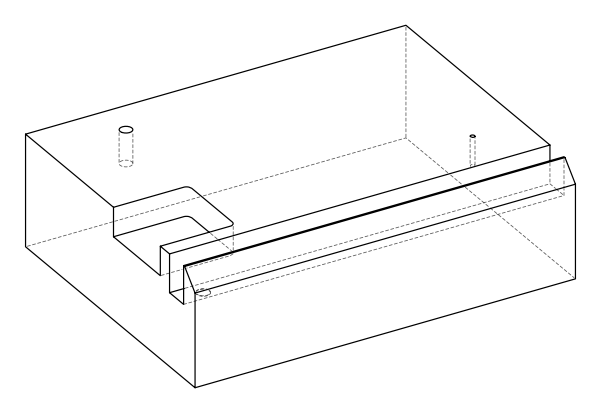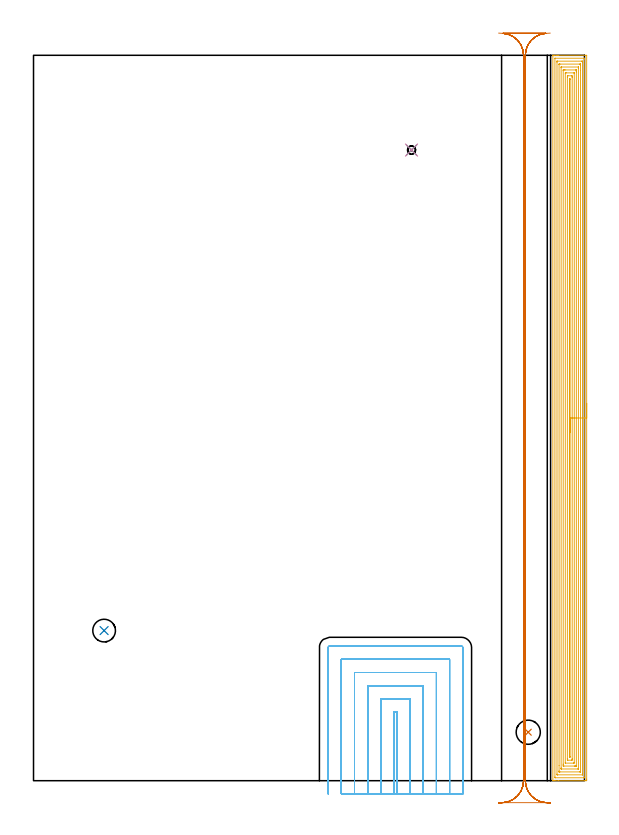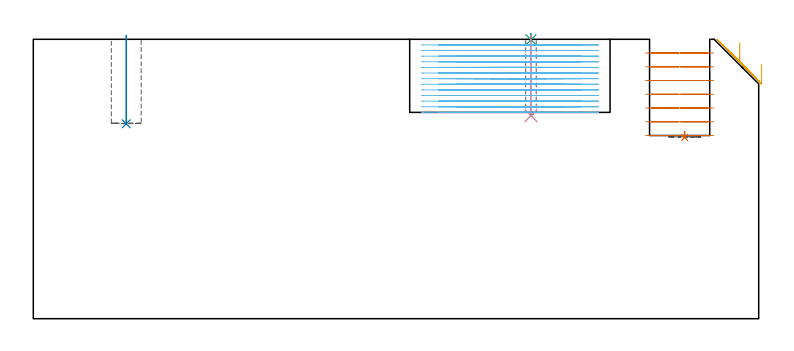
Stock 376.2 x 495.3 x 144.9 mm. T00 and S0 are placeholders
(PLAN: 7 operations, 6 tool changes, 97 min)
(1 INDEXABLE_INSERT_DRILL_BLIND_HOLE_FROM_SOLID | STEP1POCKET | NXT0302_004 | 0.02 min | 10809 mm3)
(2 INDEXABLE_INSERT_DRILL_BLIND_HOLE_FROM_SOLID_1 | STEP1POCKET_1 | NXT0302_002 | 0.18 min | 8205 mm3)
(3 SPOT_DRILL | STEP1POCKET_2 | NXT0321_9005460120000 | 0.03 min | 13 mm3)
(4 DRILL_BLIND_HOLE_INTO_CENTER | STEP1POCKET_2 | UGT0301_450 | 0.17 min | 891 mm3)
(5 AREA_MILL | FG_CHAMFER_SURFACE | UGT0205_001 | 35.9 min | 132148 mm3)
(6 MILL_SLOT | SLOT_PARTIAL_RECTANGULAR | NXT0201_011 | Follow Part, ap 3, ae 75% | 44.95 min | 384810 mm3)
(7 MILL_RECTANGULAR_SLOT | SLOT_RECTANGULAR | UGT0201_018 | Follow Part, ap 7.5, ae 75% | 15.8 min | 760464 mm3)
(TOOL NXT0302_004 | Index. Insert Drill 16.5mm [880-D1650L20-05] | D16.5 PA176 FL83 Z2)
(TOOL NXT0302_002 | Index. Insert Drill 15.5mm [880-D1550L20-05] | D15.5 PA176 FL78 Z2)
(TOOL NXT0321_9005460120000 | NC Spot Drill, 142deg, 12mm, Carbide, Uncoated | D12 PA142 FL30 Z2)
(TOOL UGT0301_450 | Carbide Drill 5.5 mm | D5.5 PA118 FL57 Z2)
(TOOL UGT0205_001 | Chamfer Mill 20 x 3 x 45 deg. | D20 FL50 Z2)
(TOOL NXT0201_011 | ENDMILL 12mm [2P460-1200-NA 1630] | D12 FL38 Z6)
(TOOL UGT0201_018 | End mill 30 mm | D30 FL50 Z4)
(OP 1 INDEXABLE_INSERT_DRILL_BLIND_HOLE_FROM_SOLID)
G17 G21 G94 G90
T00 M6
G54
G17 G0 G90 X337.8 Y33.1 S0 M3
G43 Z154.9 H1
G94 G81 G98 Z94. F250. R97.
G80
M5
M2
(OP 2 INDEXABLE_INSERT_DRILL_BLIND_HOLE_FROM_SOLID_1)
G17 G21 G94 G90
T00 M6
G54
G17 G0 G90 X48.2 Y102.5 S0 M3
G43 Z154.9 H1
G94 G81 G98 Z101.1 F250. R146.9
G80
M5
M2
(OP 3 SPOT_DRILL)
G17 G21 G94 G90
T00 M6
G54
G17 G0 G90 X258.1 Y430.6 S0 M3
G43 Z154.9 H0
G94 G81 G98 Z144.663 F250. R147.9
G80
M5
M2
(OP 4 DRILL_BLIND_HOLE_INTO_CENTER)
G17 G21 G94 G90
T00 M6
G54
G17 G0 G90 X258.1 Y430.6 S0 M3
G43 Z154.9 H0
G94 G81 G98 Z105.3 F250. R146.9
G80
M5
M2
(OP 5 AREA_MILL)
G17 G21 G94 G90
T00 M6
G54
G17 G0 G90 X377.7 Y257.65 S1061 M3
G43 Z154.9 H0
Z131.8
G94 G1 Y257.612 Z130.928 F250.
Y257.498 Z130.064
Y257.309 Z129.212
Y257.047 Z128.38
Y256.713 Z127.574
Y256.31 Z126.8
Y255.841 Z126.064
Y255.31 Z125.372
Y254.721 Z124.729
Y254.078 Z124.14
Y253.386 Z123.609
Y252.65 Z123.14
Y251.876 Z122.737
Y251.07 Z122.403
Y250.238 Z122.141
Y249.386 Z121.952
Y248.521 Z121.838
Y247.65 Z121.8
Y1.013
X377.699 Y0.619 Z121.801
X377.695 Y0.125 Z121.803
X377.692 Y0.009 Z121.806
X377.206 Y0.004 Z122.291
X376.593 Y0. Z122.904
X358.36 Z141.135
X355.978 Z143.517
X355.296 Z144.203
X354.981 Z144.519
X354.62 Z144.871
X354.602 Y0.008 Z144.888
X354.6 Y0.172 Z144.9
Y495.128
X354.602 Y495.292 Z144.888
X354.62 Y495.3 Z144.871
X354.981 Z144.518
X355.296 Z144.204
X355.978 Z143.517
X357.204 Z142.293
X357.747 Z141.747
X358.36 Z141.135
X377.206 Z122.291
X377.48 Y495.297 Z122.017
X377.692 Y495.29 Z121.806
X377.699 Y495.076 Z121.799
X377.7 Y247.65 Z121.8
X376.286 Z123.214
Y2.192
X376.285 Y2.084 Z123.215
X376.282 Y2.032 Z123.218
X376.28 Y2.013 Z123.22
X376.24 Y2.01 Z123.26
X375.838 Y2.001 Z123.662
X356.379 Z143.121
X356.137 Y2.005 Z143.363
X356.025 Y2.01 Z143.475
X356.015 Y2.369 Z143.485
X356.014 Y2.406 Z143.486
Y493.108
X356.015 Y493.216 Z143.485
X356.018 Y493.268 Z143.482
X356.02 Y493.286 Z143.48
X356.06 Y493.29 Z143.44
X356.462 Y493.299 Z143.038
X375.92 Z123.58
X376.163 Y493.295 Z123.337
X376.275 Y493.29 Z123.225
X376.285 Y492.931 Z123.215
Y492.894
X376.286 Y247.65 Z123.214
X374.871 Z124.629
Y4.764
X374.869 Y4.193 Z124.631
X374.867 Y4.033 Z124.633
X374.865 Y4.018 Z124.635
X374.856 Y4.01 Z124.644
X374.807 Y4.005 Z124.693
X374.742 Y4.001 Z124.758
X357.938 Y4. Z141.562
X357.747 Y4.002 Z141.753
X357.557 Y4.006 Z141.943
X357.436 Y4.01 Z142.064
X357.433 Y4.086 Z142.067
X357.431 Y4.193 Z142.069
X357.429 Y4.514 Z142.071
Y490.536
X357.431 Y491.107 Z142.069
X357.433 Y491.267 Z142.067
X357.435 Y491.282 Z142.065
X357.444 Y491.29 Z142.056
X357.493 Y491.295 Z142.007
X357.558 Y491.299 Z141.942
X374.362 Y491.3 Z125.138
X374.553 Y491.298 Z124.947
X374.743 Y491.294 Z124.757
X374.864 Y491.29 Z124.636
X374.867 Y491.214 Z124.633
X374.869 Y491.107 Z124.631
X374.871 Y490.786 Z124.629
Y247.65
X373.457 Z126.043
Y6.193
X373.455 Y6.095 Z126.045
X373.453 Y6.036 Z126.047
X373.451 Y6.011 Z126.049
X373.431 Y6.01 Z126.069
X373.216 Y6.005 Z126.284
X372.784 Y6. Z126.716
X359.496 Z140.004
X359.08 Y6.004 Z140.42
X358.872 Y6.008 Z140.628
X358.851 Y6.01 Z140.649
X358.848 Y6.024 Z140.652
X358.845 Y6.062 Z140.655
X358.844 Y6.117 Z140.656
X358.843 Y6.66 Z140.657
Y10.424
Y489.107
X358.845 Y489.205 Z140.655
X358.847 Y489.264 Z140.653
X358.849 Y489.289 Z140.651
X358.869 Y489.29 Z140.631
X359.084 Y489.295 Z140.416
X359.516 Y489.3 Z139.984
X372.804 Z126.696
X373.22 Y489.296 Z126.28
X373.428 Y489.292 Z126.072
X373.449 Y489.29 Z126.051
X373.451 Y489.276 Z126.049
X373.455 Y489.238 Z126.045
X373.456 Y489.183 Z126.044
X373.457 Y488.64 Z126.043
Y484.874
Y247.65
X372.043 Z127.457
X372.042 Y8.369 Z127.458
X372.038 Y8.078 Z127.462
X372.035 Y8.009 Z127.465
X372.021 Y8.005 Z127.479
X371.981 Y8.001 Z127.519
X371.899 Y8. Z127.601
X371.668 Z127.832
X360.308 Y8.001 Z139.192
X360.28 Y8.004 Z139.22
X360.27 Y8.009 Z139.23
X360.264 Y8.032 Z139.236
X360.26 Y8.224 Z139.24
X360.257 Y8.514 Z139.243
Y8.66
X360.258 Y486.931 Z139.242
X360.262 Y487.222 Z139.238
X360.265 Y487.291 Z139.235
X360.279 Y487.295 Z139.221
X360.319 Y487.298 Z139.181
X360.401 Y487.3 Z139.099
X360.632 Z138.868
X371.992 Y487.299 Z127.508
X372.019 Y487.296 Z127.481
X372.03 Y487.291 Z127.47
X372.036 Y487.268 Z127.464
X372.04 Y487.076 Z127.46
X372.043 Y486.786 Z127.457
Y486.64
Y247.65
X370.629 Z128.871
X370.628 Y10.447 Z128.872
X370.627 Y10.195 Z128.873
X370.624 Y10.069 Z128.876
X370.622 Y10.015 Z128.878
X370.565 Y10.008 Z128.935
X370.13 Y10.003 Z129.37
X369.688 Y10. Z129.812
X369.246 Z130.254
X362.17 Y10.001 Z137.33
X361.723 Y10.004 Z137.777
X361.681 Y10.01 Z137.819
X361.678 Y10.05 Z137.822
X361.674 Y10.447 Z137.826
X361.671 Y10.95 Z137.829
Y11.34
X361.672 Y484.853 Z137.828
X361.673 Y485.105 Z137.827
X361.676 Y485.231 Z137.824
X361.678 Y485.285 Z137.822
X361.735 Y485.292 Z137.765
X362.17 Y485.297 Z137.33
X362.612 Y485.3 Z136.888
X363.054 Z136.446
X370.13 Y485.299 Z129.37
X370.577 Y485.296 Z128.923
X370.619 Y485.29 Z128.881
X370.622 Y485.25 Z128.878
X370.626 Y484.853 Z128.874
X370.628 Y484.35 Z128.872
X370.629 Y483.96 Z128.871
Y247.65
X369.215 Z130.285
X369.214 Y12.233 Z130.286
X369.208 Y12.028 Z130.292
X368.823 Y12.009 Z130.677
X368.591 Y12.001 Z130.909
X363.143 Z136.357
X363.12 Y12.004 Z136.38
X363.1 Y12.009 Z136.4
X363.092 Y12.034 Z136.408
X363.086 Y12.202 Z136.414
X363.085 Y12.233 Z136.415
X363.086 Y483.066 Z136.414
X363.092 Y483.272 Z136.408
X363.477 Y483.291 Z136.023
X363.709 Y483.299 Z135.791
X369.157 Z130.343
X369.18 Y483.296 Z130.32
X369.2 Y483.291 Z130.3
X369.208 Y483.266 Z130.292
X369.214 Y483.098 Z130.286
Y483.066
X369.215 Y247.65 Z130.285
X367.8 Z131.7
Y14.914
X367.799 Y14.588 Z131.701
X367.793 Y14.02 Z131.707
X367.496 Y14.001 Z132.004
X367.477 Y14. Z132.023
X364.823 Y14.001 Z134.677
X364.507 Y14.02 Z134.993
X364.502 Y14.345 Z134.998
X364.5 Y14.914 Z135.
X364.499 Y15.241 Z135.001
X364.5 Y480.386 Z135.
X364.501 Y480.712 Z134.999
X364.507 Y481.28 Z134.993
X364.804 Y481.299 Z134.696
X364.823 Y481.3 Z134.677
X367.477 Y481.299 Z132.023
X367.793 Y481.28 Z131.707
X367.798 Y480.955 Z131.702
X367.8 Y480.386 Z131.7
Y480.059
Y247.65
X366.386 Z133.114
X366.385 Y16.493 Z133.115
X366.379 Y16.022 Z133.121
X366.15 Y16.01 Z133.35
X365.921 Y16.025 Z133.579
X365.914 Y16.492 Z133.586
X365.915 Y478.807 Z133.585
X365.921 Y479.278 Z133.579
X366.15 Y479.29 Z133.35
X366.379 Y479.275 Z133.121
X366.386 Y478.808 Z133.114
Y247.65
Y246.778 Z133.152
Y245.913 Z133.266
Y245.062 Z133.454
Y244.23 Z133.717
Y243.424 Z134.051
Y242.65 Z134.454
Y241.914 Z134.922
Y241.222 Z135.453
Y240.579 Z136.043
Y239.989 Z136.686
Y239.458 Z137.378
Y238.99 Z138.114
Y238.587 Z138.888
Y238.253 Z139.694
Y237.991 Z140.526
Y237.802 Z141.377
Y237.688 Z142.242
Y237.65 Z143.114
G0 Z154.9
M5
M2
(OP 6 MILL_SLOT)
G17 G21 G94 G90
T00 M6
G54
G17 G0 G90 X248.1 Y-9. S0 M3
G43 Z154.9 H1
Z141.985
G94 G1 Y-6. F250.
Y46.9 F500.
X246.2
Y-6.
Y-9. F250.
X257.1
Y-6.
Y55.9 F500.
X237.2
Y-6.
Y-9. F250.
X266.1
Y-6.
Y64.9 F500.
X228.2
Y-6.
Y-9. F250.
X275.1
Y-6.
Y73.9 F500.
X219.2
Y-6.
Y-9. F250.
X284.1
Y-6.
Y82.9 F500.
X210.2
Y-6.
Y-9. F250.
X293.1
Y-6.
Y90.9 F500.
G3 X292.1 Y91.9 R1.
G1 X202.2
G3 X201.2 Y90.9 R1.
G1 Y-6.
Y-9. F250.
G0 X248.1 Z139.069
G1 Y-6.
Y46.9 F500.
X246.2
Y-6.
Y-9. F250.
X257.1
Y-6.
Y55.9 F500.
X237.2
Y-6.
Y-9. F250.
X266.1
Y-6.
Y64.9 F500.
X228.2
Y-6.
Y-9. F250.
X275.1
Y-6.
Y73.9 F500.
X219.2
Y-6.
Y-9. F250.
X284.1
Y-6.
Y82.9 F500.
X210.2
Y-6.
Y-9. F250.
X293.1
Y-6.
Y90.9 F500.
G3 X292.1 Y91.9 R1.
G1 X202.2
G3 X201.2 Y90.9 R1.
G1 Y-6.
Y-9. F250.
G0 X248.1 Z136.154
G1 Y-6.
Y46.9 F500.
X246.2
Y-6.
Y-9. F250.
X257.1
Y-6.
Y55.9 F500.
X237.2
Y-6.
Y-9. F250.
X266.1
Y-6.
Y64.9 F500.
X228.2
Y-6.
Y-9. F250.
X275.1
Y-6.
Y73.9 F500.
X219.2
Y-6.
Y-9. F250.
X284.1
Y-6.
Y82.9 F500.
X210.2
Y-6.
Y-9. F250.
X293.1
Y-6.
Y90.9 F500.
G3 X292.1 Y91.9 R1.
G1 X202.2
G3 X201.2 Y90.9 R1.
G1 Y-6.
Y-9. F250.
G0 X248.1 Z133.238
G1 Y-6.
Y46.9 F500.
X246.2
Y-6.
Y-9. F250.
X257.1
Y-6.
Y55.9 F500.
X237.2
Y-6.
Y-9. F250.
X266.1
Y-6.
Y64.9 F500.
X228.2
Y-6.
Y-9. F250.
X275.1
Y-6.
Y73.9 F500.
X219.2
Y-6.
Y-9. F250.
X284.1
Y-6.
Y82.9 F500.
X210.2
Y-6.
Y-9. F250.
X293.1
Y-6.
Y90.9 F500.
G3 X292.1 Y91.9 R1.
G1 X202.2
G3 X201.2 Y90.9 R1.
G1 Y-6.
Y-9. F250.
G0 X248.1 Z130.323
G1 Y-6.
Y46.9 F500.
X246.2
Y-6.
Y-9. F250.
X257.1
Y-6.
Y55.9 F500.
X237.2
Y-6.
Y-9. F250.
X266.1
Y-6.
Y64.9 F500.
X228.2
Y-6.
Y-9. F250.
X275.1
Y-6.
Y73.9 F500.
X219.2
Y-6.
Y-9. F250.
X284.1
Y-6.
Y82.9 F500.
X210.2
Y-6.
Y-9. F250.
X293.1
Y-6.
Y90.9 F500.
G3 X292.1 Y91.9 R1.
G1 X202.2
G3 X201.2 Y90.9 R1.
G1 Y-6.
Y-9. F250.
G0 X248.1 Z127.408
G1 Y-6.
Y46.9 F500.
X246.2
Y-6.
Y-9. F250.
X257.1
Y-6.
Y55.9 F500.
X237.2
Y-6.
Y-9. F250.
X266.1
Y-6.
Y64.9 F500.
X228.2
Y-6.
Y-9. F250.
X275.1
Y-6.
Y73.9 F500.
X219.2
Y-6.
Y-9. F250.
X284.1
Y-6.
Y82.9 F500.
X210.2
Y-6.
Y-9. F250.
X293.1
Y-6.
Y90.9 F500.
G3 X292.1 Y91.9 R1.
G1 X202.2
G3 X201.2 Y90.9 R1.
G1 Y-6.
Y-9. F250.
G0 X248.1 Z124.492
G1 Y-6.
Y46.9 F500.
X246.2
Y-6.
Y-9. F250.
X257.1
Y-6.
Y55.9 F500.
X237.2
Y-6.
Y-9. F250.
X266.1
Y-6.
Y64.9 F500.
X228.2
Y-6.
Y-9. F250.
X275.1
Y-6.
Y73.9 F500.
X219.2
Y-6.
Y-9. F250.
X284.1
Y-6.
Y82.9 F500.
X210.2
Y-6.
Y-9. F250.
X293.1
Y-6.
Y90.9 F500.
G3 X292.1 Y91.9 R1.
G1 X202.2
G3 X201.2 Y90.9 R1.
G1 Y-6.
Y-9. F250.
G0 X248.1 Z121.577
G1 Y-6.
Y46.9 F500.
X246.2
Y-6.
Y-9. F250.
X257.1
Y-6.
Y55.9 F500.
X237.2
Y-6.
Y-9. F250.
X266.1
Y-6.
Y64.9 F500.
X228.2
Y-6.
Y-9. F250.
X275.1
Y-6.
Y73.9 F500.
X219.2
Y-6.
Y-9. F250.
X284.1
Y-6.
Y82.9 F500.
X210.2
Y-6.
Y-9. F250.
X293.1
Y-6.
Y90.9 F500.
G3 X292.1 Y91.9 R1.
G1 X202.2
G3 X201.2 Y90.9 R1.
G1 Y-6.
Y-9. F250.
G0 X248.1 Z118.662
G1 Y-6.
Y46.9 F500.
X246.2
Y-6.
Y-9. F250.
X257.1
Y-6.
Y55.9 F500.
X237.2
Y-6.
Y-9. F250.
X266.1
Y-6.
Y64.9 F500.
X228.2
Y-6.
Y-9. F250.
X275.1
Y-6.
Y73.9 F500.
X219.2
Y-6.
Y-9. F250.
X284.1
Y-6.
Y82.9 F500.
X210.2
Y-6.
Y-9. F250.
X293.1
Y-6.
Y90.9 F500.
G3 X292.1 Y91.9 R1.
G1 X202.2
G3 X201.2 Y90.9 R1.
G1 Y-6.
Y-9. F250.
G0 X248.1 Z115.746
G1 Y-6.
Y46.9 F500.
X246.2
Y-6.
Y-9. F250.
X257.1
Y-6.
Y55.9 F500.
X237.2
Y-6.
Y-9. F250.
X266.1
Y-6.
Y64.9 F500.
X228.2
Y-6.
Y-9. F250.
X275.1
Y-6.
Y73.9 F500.
X219.2
Y-6.
Y-9. F250.
X284.1
Y-6.
Y82.9 F500.
X210.2
Y-6.
Y-9. F250.
X293.1
Y-6.
Y90.9 F500.
G3 X292.1 Y91.9 R1.
G1 X202.2
G3 X201.2 Y90.9 R1.
G1 Y-6.
Y-9. F250.
G0 X248.1 Z112.831
G1 Y-6.
Y46.9 F500.
X246.2
Y-6.
Y-9. F250.
X257.1
Y-6.
Y55.9 F500.
X237.2
Y-6.
Y-9. F250.
X266.1
Y-6.
Y64.9 F500.
X228.2
Y-6.
Y-9. F250.
X275.1
Y-6.
Y73.9 F500.
X219.2
Y-6.
Y-9. F250.
X284.1
Y-6.
Y82.9 F500.
X210.2
Y-6.
Y-9. F250.
X293.1
Y-6.
Y90.9 F500.
G3 X292.1 Y91.9 R1.
G1 X202.2
G3 X201.2 Y90.9 R1.
G1 Y-6.
Y-9. F250.
G0 X248.1 Z109.915
G1 Y-6.
Y46.9 F500.
X246.2
Y-6.
Y-9. F250.
X257.1
Y-6.
Y55.9 F500.
X237.2
Y-6.
Y-9. F250.
X266.1
Y-6.
Y64.9 F500.
X228.2
Y-6.
Y-9. F250.
X275.1
Y-6.
Y73.9 F500.
X219.2
Y-6.
Y-9. F250.
X284.1
Y-6.
Y82.9 F500.
X210.2
Y-6.
Y-9. F250.
X293.1
Y-6.
Y90.9 F500.
G3 X292.1 Y91.9 R1.
G1 X202.2
G3 X201.2 Y90.9 R1.
G1 Y-6.
Y-9. F250.
G0 X248.1 Z107.
G1 Y-6.
Y46.9 F500.
X246.2
Y-6.
Y-9. F250.
X257.1
Y-6.
Y55.9 F500.
X237.2
Y-6.
Y-9. F250.
X266.1
Y-6.
Y64.9 F500.
X228.2
Y-6.
Y-9. F250.
X275.1
Y-6.
Y73.9 F500.
X219.2
Y-6.
Y-9. F250.
X284.1
Y-6.
Y82.9 F500.
X210.2
Y-6.
Y-9. F250.
X293.1
Y-6.
Y90.9 F500.
G3 X292.1 Y91.9 R1.
G1 X202.2
G3 X201.2 Y90.9 R1.
G1 Y-6.
Y-9. F250.
G0 Z154.9
M5
M2
(OP 7 MILL_RECTANGULAR_SLOT)
G17 G21 G94 G90
T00 M6
G54
G17 G0 G90 X317.554 Y510.46 S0 M3
G43 Z154.9 H0
Z137.771
G94 G1 X320.548 Y510.27 F250.
G2 X334.6 Y495.3 R15. F500.
G1 Y0.
G2 X320.548 Y-14.97 R15.
G1 Y-15.
X349.852
Y-14.97
G2 X335.8 Y0. R15.
G1 Y495.3
G2 X349.852 Y510.27 R15.
G1 X352.846 Y510.46 F250.
G0 Z154.9
Y-15.16
Z130.643
G1 X349.852 Y-14.97
G2 X335.8 Y0. R15. F500.
G1 Y495.3
G2 X349.852 Y510.27 R15.
G1 Y510.3
X320.548
Y510.27
G2 X334.6 Y495.3 R15.
G1 Y0.
G2 X320.548 Y-14.97 R15.
G1 X317.554 Y-15.16 F250.
G0 X352.846 Z123.514
G1 X349.852 Y-14.97
G2 X335.8 Y0. R15. F500.
G1 Y495.3
G2 X349.852 Y510.27 R15.
G1 Y510.3
X320.548
Y510.27
G2 X334.6 Y495.3 R15.
G1 Y0.
G2 X320.548 Y-14.97 R15.
G1 X317.554 Y-15.16 F250.
G0 X352.846 Z116.386
G1 X349.852 Y-14.97
G2 X335.8 Y0. R15. F500.
G1 Y495.3
G2 X349.852 Y510.27 R15.
G1 Y510.3
X320.548
Y510.27
G2 X334.6 Y495.3 R15.
G1 Y0.
G2 X320.548 Y-14.97 R15.
G1 X317.554 Y-15.16 F250.
G0 X352.846 Z109.257
G1 X349.852 Y-14.97
G2 X335.8 Y0. R15. F500.
G1 Y495.3
G2 X349.852 Y510.27 R15.
G1 Y510.3
X320.548
Y510.27
G2 X334.6 Y495.3 R15.
G1 Y0.
G2 X320.548 Y-14.97 R15.
G1 X317.554 Y-15.16 F250.
G0 X352.846 Z102.129
G1 X349.852 Y-14.97
G2 X335.8 Y0. R15. F500.
G1 Y495.3
G2 X349.852 Y510.27 R15.
G1 Y510.3
X320.548
Y510.27
G2 X334.6 Y495.3 R15.
G1 Y0.
G2 X320.548 Y-14.97 R15.
G1 X317.554 Y-15.16 F250.
G0 X352.846 Z95.
G1 X349.852 Y-14.97
G2 X335.8 Y0. R15. F500.
G1 Y495.3
G2 X349.852 Y510.27 R15.
G1 Y510.3
X320.548
Y510.27
G2 X334.6 Y495.3 R15.
G1 Y0.
G2 X320.548 Y-14.97 R15.
G1 X317.554 Y-15.16 F250.
G0 Z154.9
M5
M2
